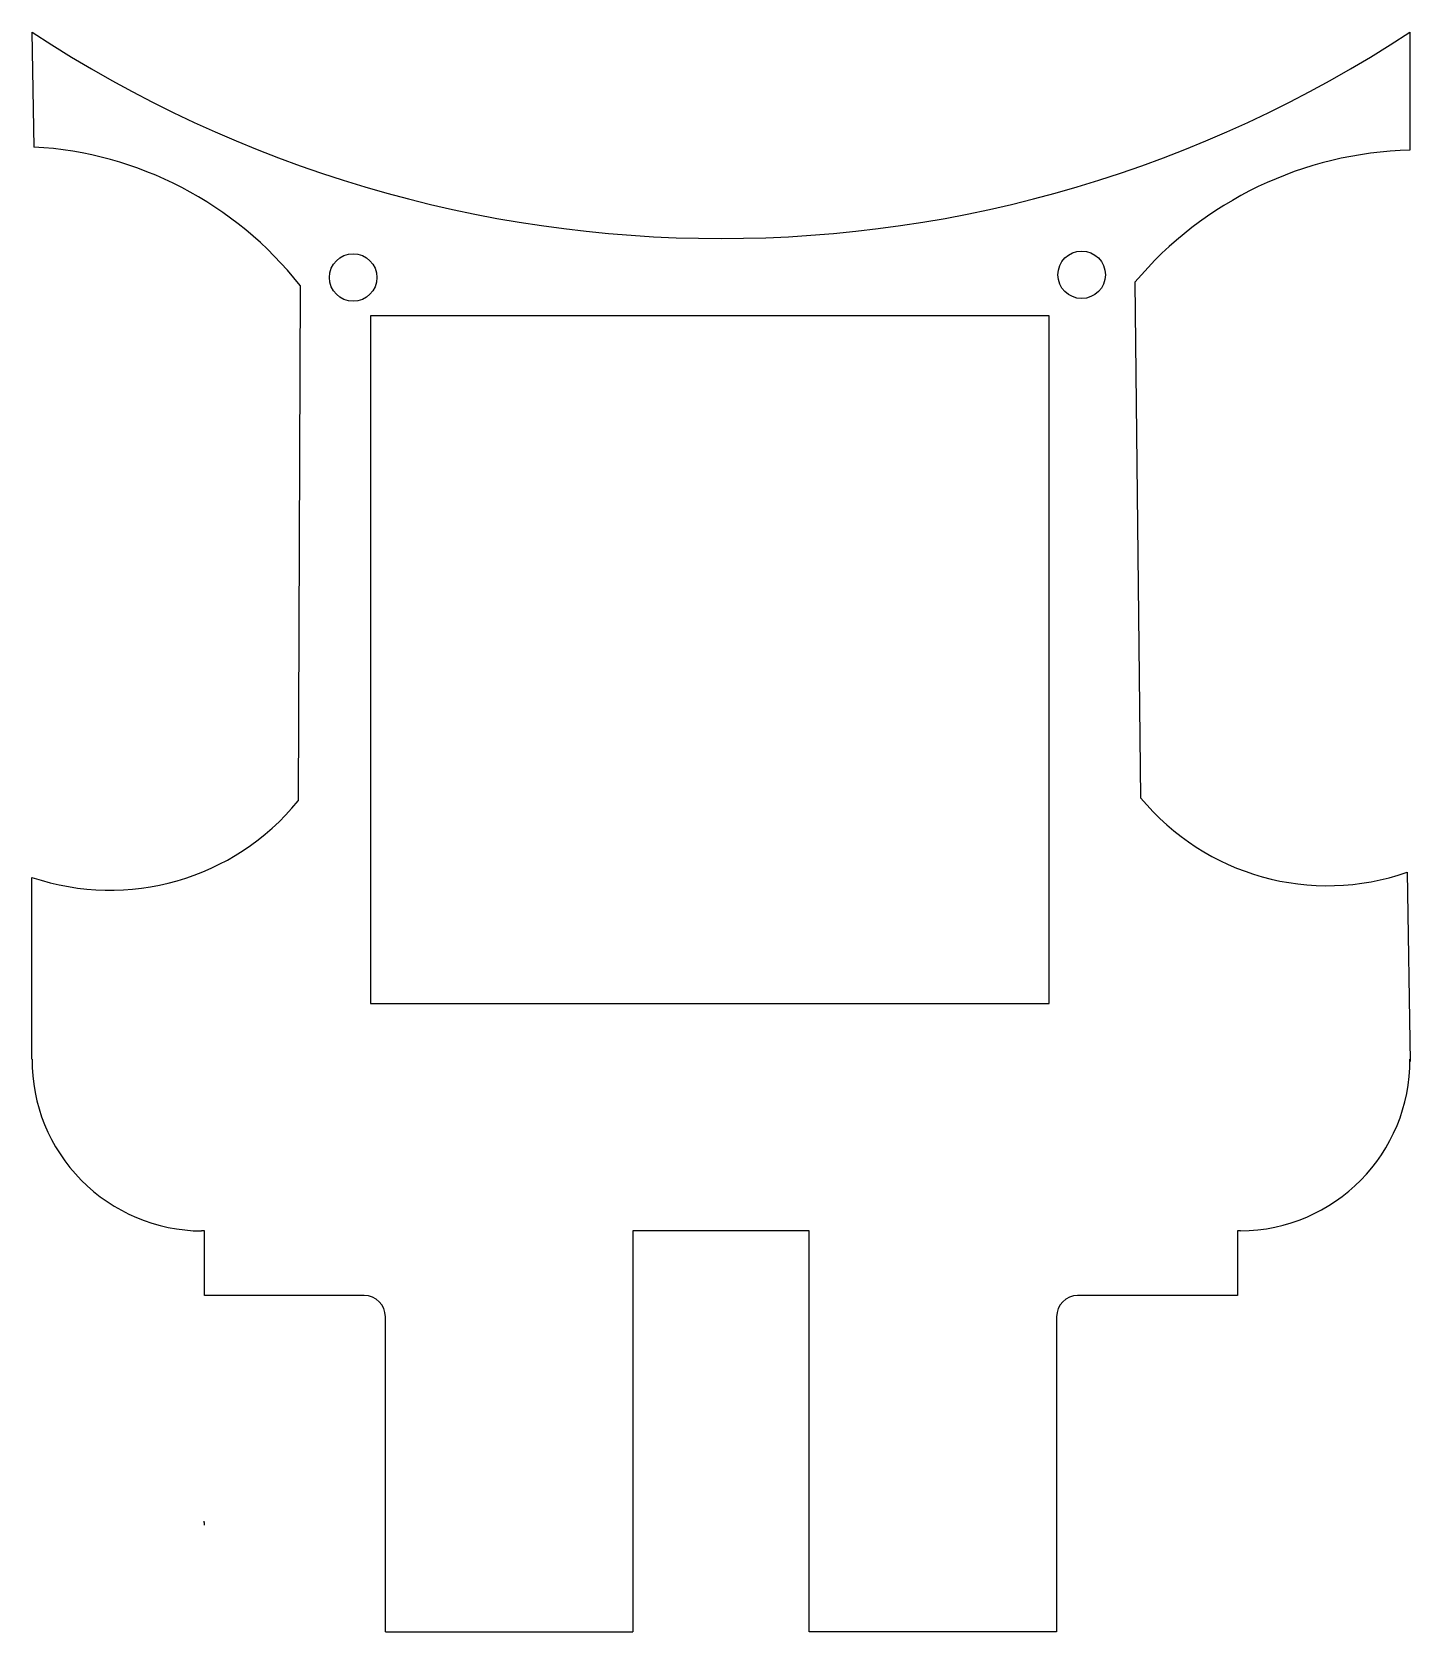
# Model space of a CAD drawing. Header units: millimetres. Extents: x 3.5 to 67.6, y -35.1 to 39.4.
import ezdxf

# ---------------------------------------------------------------- set-up
doc = ezdxf.new("R2010")
doc.units = ezdxf.units.MM
doc.layers.get('0').update_dxf_attribs({"lineweight": 25, "true_color": 0xffffff})
doc.layers.add('Corte exterior', color=1, linetype='Continuous', true_color=0xff0000)
doc.layers.add('grabado linea medio', color=3, linetype='Continuous', true_color=0x00ff00)

msp = doc.modelspace()

# ---------------------------------------------------------------- linework, layer by layer
for p, q in [((3.455, 39.418), (3.546, 34.065)), ((67.589, 33.913), (67.589, 39.418))]:
    msp.add_line(p, q)
at = {"layer": 'Corte exterior'}
for p, q in [((19.217, 26.2), (19.217, -5.8)), ((35.504, 26.2), (19.217, 26.2)), ((50.791, 26.2), (35.504, 26.2)), ((50.791, -5.8), (50.791, 26.2)), ((3.455, -8.386), (3.455, 0.072)), ((67.464, 0.313), (67.589, -8.492)), ((19.217, -5.8), (50.791, -5.8)), ((11.481, -16.386), (11.349, -16.386)), ((11.481, -19.386), (11.481, -16.386)), ((31.411, -16.386), (31.411, -35.053)), ((39.633, -16.386), (31.411, -16.386)), ((39.633, -35.053), (39.633, -16.386)), ((59.563, -16.385), (59.563, -17.385)), ((59.695, -16.385), (59.563, -16.385)), ((59.563, -17.385), (59.563, -19.385)), ((18.914, -19.386), (11.481, -19.386)), ((59.563, -19.385), (52.12, -19.385)), ((19.901, -35.053), (19.901, -20.386)), ((51.143, -20.385), (51.143, -35.053))]:
    msp.add_line(p, q, dxfattribs=at)
for centre, radius, start, end in [((11.402, -8.439), 7.947, 179.61547, 269.61547), ((59.642, -8.439), 7.947, 270.38453, 0.38453), ((18.907, -20.379), 0.993, 359.61547, 89.61547), ((52.137, -20.379), 0.993, 90.97357, 180.38448), ((10.481, -30.088), 1, 0, 10.86615)]:
    msp.add_arc(centre, radius, start, end, dxfattribs=at)
at = {"layer": 'grabado linea medio'}
for p, q in [((15.929, 27.626), (15.841, 3.627)), ((54.783, 27.772), (55.052, 3.775)), ((19.901, -35.053), (31.411, -35.053)), ((51.143, -35.053), (39.633, -35.053))]:
    msp.add_line(p, q, dxfattribs=at)
for centre in [(18.402, 27.99), (52.307, 28.118)]:
    msp.add_circle(centre, 1.105, dxfattribs=at)
for centre, radius, start, end in [((35.522, 88.103), 58.297, 236.62886, 303.37114), ((2.6, 17.12), 16.972, 38.24605, 86.80508), ((67.992, 16.648), 17.27, 91.33994, 139.89897), ((63.746, 10.965), 11.282, 219.59035, 289.23814), ((7.092, 10.752), 11.282, 251.19372, 320.84151)]:
    msp.add_arc(centre, radius, start, end, dxfattribs=at)

doc.saveas('drawing.dxf')
